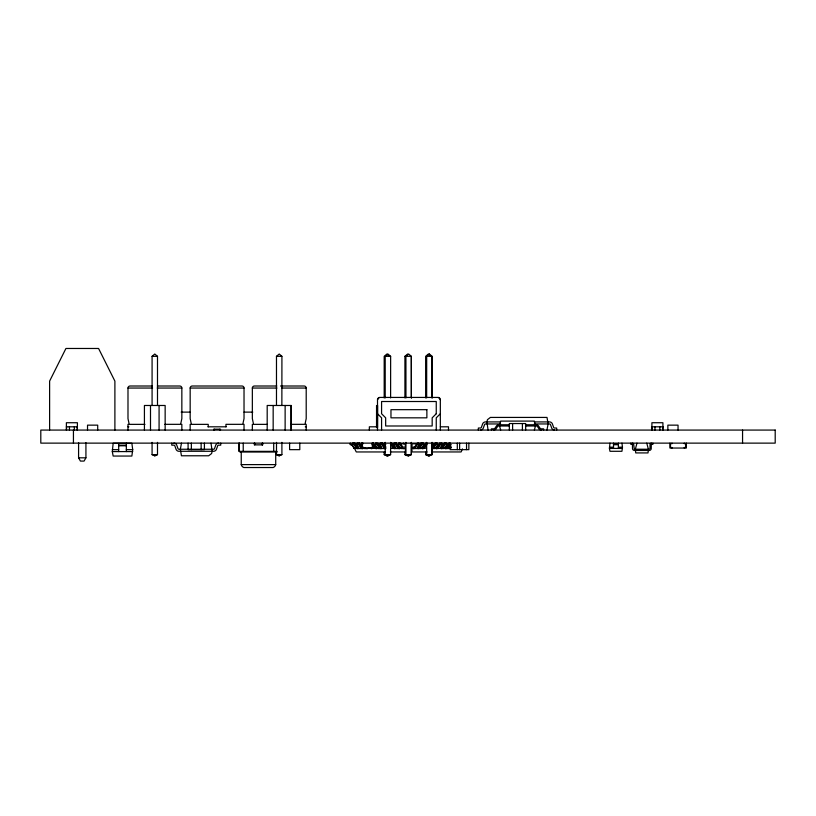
<?xml version="1.0" encoding="UTF-8"?>
<svg xmlns="http://www.w3.org/2000/svg" width="816" height="816" viewBox="0 0 816 816"><rect width="100%" height="100%" fill="white"/><g stroke="black" fill="none" stroke-linecap="round" stroke-linejoin="round"><path stroke-width="1.22" d="M427.094 451.952L411.978 451.952L412.06 443.792L417.109 443.792M377.502 430.073L377.502 399.718L379.195 397.504M129.02 423.433L127.99 418.649L127.99 388.049A2.04 2.04 0 0 1 130.03 386.009L152.429 386.009M191.199 423.433L190.169 418.649L190.169 388.049A2.04 2.04 0 0 1 192.209 386.009L241.985 386.009A2.04 2.04 0 0 1 244.025 388.049L244.025 418.649L242.984 423.433M253.378 423.433L252.348 418.649L252.348 388.049A2.04 2.04 0 0 1 254.388 386.009L276.787 386.009M118.677 451.585L118.677 443.292L131.866 443.292L132.712 449.667L131.866 456.052L113.159 456.052L112.302 451.585L113.159 443.292L118.147 443.292M621.935 443.129L622.486 447.209L621.935 451.289L609.98 451.289L609.43 448.433L609.98 443.129M181.499 443.129L180.336 449.249L181.438 455.777L208.682 455.777L211.609 453.533L212.16 451.289L210.997 443.129M546.944 430.073L548.107 423.953L547.006 417.425L490.385 417.425L487.458 419.669L486.907 421.913L488.07 430.073M636.97 443.129L635.338 449.249L635.725 452.921L648.006 452.921L648.394 449.249L646.762 443.129M534.358 430.073L535.459 425.993L534.358 421.097L500.657 421.097L499.555 425.993L500.657 430.073M462.437 448.892L461.132 451.952L432.143 451.952M85.925 442.68L85.925 457.817L84.089 461.081L80.417 461.081L78.581 457.817L78.581 442.68M425.371 444.761L424.147 446.74A1.52 1.071 90 0 1 423.677 447.076L423.433 447.107M435.224 443.782L433.378 446.74A1.52 1.071 90 0 1 432.919 447.076L432.664 447.107M439.222 444.761L437.998 446.74A1.52 1.071 90 0 1 437.529 447.076L437.274 447.107M444.455 443.782L442.609 446.74A1.52 1.071 90 0 1 442.15 447.076L441.895 447.107M431.837 447.066L433.133 445.006A1.52 1.071 -90 0 1 433.592 444.669L433.847 444.638M442.364 445.006L440.11 448.392L436.213 448.616L436.213 447.137L438.345 447.137M450.952 446.036L449.116 448.525L445.444 448.616L445.444 447.137L447.576 447.137M416.854 443.649L414.916 446.74A1.52 1.071 90 0 1 414.446 447.076L414.191 447.107M421.24 443.782L421.78 443.353A2.03 1.438 90 0 1 422.249 443.139L423.555 443.129L423.555 444.638M425.993 443.782L426.401 443.353A2.03 1.438 90 0 1 426.86 443.139M439.834 443.782L440.242 443.353A2.03 1.438 90 0 1 440.711 443.139L442.017 443.129L442.017 444.638M448.933 443.782L449.341 443.353A2.03 1.438 90 0 1 449.687 443.17M421.678 443.435L419.536 446.74A1.52 1.071 90 0 1 419.067 447.076L418.812 447.107M426.574 448.096L422.372 448.616L422.372 447.137L424.493 447.137M440.334 413.753L436.254 417.833L436.254 430.073M152.082 405.481L152.082 356.317L154.785 354.022L157.498 356.317L157.498 405.481M276.481 405.481L276.481 356.317L279.215 354.022L281.918 356.317L281.867 405.481M385.203 397.922L385.203 356.317L387.957 354.022L390.64 356.317L390.609 397.922M404.92 397.922L404.92 356.317L407.643 354.022M416.925 443.435L417.17 443.353A2.03 1.438 90 0 1 417.629 443.139L418.934 443.129L418.934 444.638M435.387 443.435L435.632 443.353A2.03 1.438 90 0 1 436.091 443.139L437.396 443.129L437.396 444.638M444.618 443.435L444.863 443.353A2.03 1.438 90 0 1 445.322 443.139L446.627 443.129L446.627 444.638M239.894 451.36L239.894 452.023L277.063 452.023M152.082 442.364L152.082 454.655L154.826 455.858L157.498 454.655L157.498 442.364M384.193 452.197L384.193 454.655L386.906 455.858L388.702 455.053M390.64 442.364L390.609 454.655L387.916 455.858L387.947 454.655M409.428 455.053L407.633 455.858L404.92 454.655L404.92 452.197M405.96 442.364L405.929 454.655L408.663 455.858L411.366 454.655L411.366 442.364L411.335 454.655L404.92 454.655M425.646 452.197L425.646 454.655L428.349 455.858L430.154 455.053M426.656 442.364L426.656 454.655L429.389 455.858L432.092 454.655L432.092 442.364L432.062 454.655L425.646 454.655M281.887 442.364L281.918 454.655L279.123 455.858L279.154 454.655M432.898 448.606L435.611 445.006A1.52 1.071 90 0 1 436.081 444.669L439.528 444.638L439.528 443.129M420.005 444.638L419.75 444.669A1.52 1.071 -90 0 0 419.281 445.006L416.803 448.525L413.131 448.616L415.007 448.31L417.149 445.006A1.52 1.071 90 0 1 417.619 444.669L421.066 444.638L421.066 443.129M424.616 444.638L424.361 444.669A1.52 1.071 -90 0 0 423.902 445.006L421.423 448.525L417.751 448.616L417.751 447.137L419.883 447.137M427.105 444.638L426.85 444.669A1.52 1.071 90 0 0 426.38 445.006L424.238 448.31L422.372 448.616M438.467 444.638L438.212 444.669A1.52 1.071 -90 0 0 437.743 445.006L435.265 448.525L431.603 448.616M443.078 444.638L442.823 444.669A1.52 1.071 -90 0 0 442.364 445.006M447.698 444.638L447.443 444.669A1.52 1.071 -90 0 0 446.974 445.006L444.496 448.525L440.834 448.616L442.7 448.31L444.842 445.006A1.52 1.071 90 0 1 445.312 444.669L448.759 444.638L448.759 443.129M446.505 447.107L446.76 447.076A1.52 1.071 90 0 0 447.229 446.729L449.483 443.353A2.03 1.438 90 0 1 449.942 443.139M417.751 448.616L419.618 448.31L421.76 445.006A1.52 1.071 90 0 1 422.229 444.669L425.687 444.638L425.687 443.129M436.213 448.616L438.09 448.31L440.232 445.006A1.52 1.071 90 0 1 440.691 444.669L444.149 444.638L444.149 443.129M445.444 448.616L447.321 448.31L449.463 445.006A1.52 1.071 90 0 1 449.922 444.669L451.248 444.638M152.082 356.317L157.498 356.317M276.451 356.317L281.867 356.317M385.203 356.317L390.609 356.317M404.92 356.317L411.335 356.317L411.366 397.922L411.335 356.317L408.653 354.022L405.929 356.317L405.96 397.922M157.406 386.009L179.806 386.009A2.04 2.04 0 0 1 181.846 388.049L181.846 418.649L180.805 423.433M280.52 386.009L304.164 386.009A2.04 2.04 0 0 1 306.204 388.049L306.204 418.649L305.164 423.433M127.99 388.049L152.592 388.049M157.233 388.049L181.846 388.049M190.169 388.049L244.025 388.049M252.348 388.049L276.95 388.049M281.591 388.049L306.204 388.049M181.162 412.121L189.924 412.121M244.025 412.121L252.787 412.121M500.524 421.913L485.214 421.923A3.131 3.131 0 0 0 482.705 423.698L481.379 427.411A1.071 1.071 0 0 1 480.522 428.023L478.339 428.033L478.339 430.073M534.327 421.913L549.8 421.923A3.131 3.131 0 0 1 552.31 423.698L553.625 427.411A1.071 1.071 0 0 0 554.492 428.023L556.675 428.033L556.675 430.073M500.575 423.953L485.53 423.953A1.081 1.081 0 0 0 484.51 424.677L483.347 427.992A3.121 3.121 0 0 1 480.41 430.073M534.347 423.953L549.474 423.953A1.081 1.081 0 0 1 550.504 424.677L551.667 427.992A3.121 3.121 0 0 0 554.594 430.073M144.973 424.361L127.99 424.361L127.99 430.073M164.852 424.33L181.846 424.33L181.846 430.073M267.179 424.361L252.348 424.361L252.348 430.073M290.537 424.33L306.204 424.33L306.204 430.073M509.459 424.769L498.515 424.769A2.744 2.744 0 0 0 496.587 425.809L495.118 427.982A2.315 2.315 0 0 1 493.802 428.828L491.395 428.849L491.395 430.073M525.555 424.769L536.5 424.769A2.744 2.744 0 0 1 538.427 425.809L539.896 427.982A2.315 2.315 0 0 0 541.212 428.828L543.619 428.849L543.619 430.073M509.459 425.993L498.739 425.993A1.52 1.52 0 0 0 497.474 426.666L496.23 428.533A3.539 3.539 0 0 1 493.843 430.073M525.555 425.993L536.275 425.993A1.52 1.52 0 0 1 537.54 426.666L538.784 428.533A3.539 3.539 0 0 0 541.171 430.073M66.382 426.809L77.398 426.809M127.99 426.809L128.908 426.809M207.958 426.809L226.226 426.809M305.286 426.809L306.204 426.809M377.502 426.809L369.342 426.809L369.342 430.073M440.334 426.809L448.494 426.809L448.494 430.073M651.902 426.809L662.918 426.809M404.96 443.669L403.43 443.669L403.43 443.129M400.279 443.792L405.328 443.792L405.419 451.952L390.293 451.952M613.51 444.353L618.406 444.353M350.166 444.638L353.756 444.669A1.52 1.071 -90 0 1 354.226 445.006L356.368 448.31L358.244 448.616L358.244 447.107L356.929 447.076A1.52 1.071 90 0 1 356.459 446.729L354.205 443.353A2.03 1.438 -90 0 0 353.746 443.139L352.441 443.129L352.441 444.638M362.743 444.638L359.54 444.638L359.54 443.129M385.815 444.638L382.622 444.638L382.622 443.129M431.715 444.638L434.918 444.638L434.918 443.129M613.51 444.72L618.406 444.72M118.677 445.199L126.337 445.199M118.677 445.781L126.337 445.781M362.865 447.107L361.539 447.076A1.52 1.071 90 0 1 361.08 446.729L358.999 443.649M376.706 447.107L375.391 447.076A1.52 1.071 90 0 1 374.921 446.729L372.667 443.353A2.03 1.438 -90 0 0 372.208 443.139M385.937 447.107L384.622 447.076A1.52 1.071 90 0 1 384.152 446.729L381.766 443.353A2.03 1.438 -90 0 0 381.419 443.17L380.134 443.129L380.134 444.638M399.789 447.107L398.473 447.076A1.52 1.071 90 0 1 398.004 446.729L395.75 443.353A2.03 1.438 -90 0 0 395.291 443.139L393.985 443.129L393.985 444.638M404.41 447.107L403.084 447.076A1.52 1.071 90 0 1 402.625 446.729L400.228 443.353M413.131 447.137L415.262 447.137M431.593 447.107L433.724 447.137M440.834 447.137L442.955 447.137M450.065 447.137L451.126 447.107M609.43 447.209L613.51 447.209M618.406 447.209L622.486 447.209M361.896 447.872L364.436 447.872M370.801 447.872L373.351 447.872M375.89 447.872L378.44 447.872M398.81 447.872L401.35 447.872M411.958 447.872L414.508 447.872M420.872 447.872L423.412 447.872M434.867 447.872L437.417 447.872M443.782 447.872L446.321 447.872M448.871 447.872L451.411 447.872M609.43 448.433L622.486 448.433M358.244 448.616L354.205 448.392M375.523 444.638L375.523 443.129L376.829 443.139A2.03 1.438 -90 0 1 377.288 443.353L379.542 446.74A1.52 1.071 90 0 0 380.001 447.076L381.327 447.107L381.327 448.616L377.655 448.525L375.176 445.006A1.52 1.071 90 0 0 374.707 444.669L374.452 444.638M385.937 448.616L382.265 448.525L379.787 445.006A1.52 1.071 90 0 0 379.328 444.669L379.073 444.638M390.67 443.139A2.03 1.438 -90 0 1 391.139 443.353L393.383 446.74A1.52 1.071 90 0 0 393.853 447.076L395.168 447.107L395.168 448.616L390.956 448.096M112.302 449.667L118.677 449.667M126.337 449.667L132.712 449.667M276.971 451.36L239.108 451.36L239.108 443.129M112.302 451.585L132.712 451.585M385.254 451.952L356.266 451.952L354.256 447.872M152.082 454.655L157.498 454.655M276.512 442.364L276.481 454.655L281.867 454.655M384.193 454.655L390.609 454.655M78.581 457.817L85.925 457.817M241.24 452.023L241.24 464.61L275.716 464.61L275.716 452.023M362.977 443.139L361.672 443.129L361.672 444.638M395.168 448.616L393.292 448.31L391.15 445.006A1.52 1.071 -90 0 0 390.691 444.669L390.436 444.638M381.327 448.616L379.45 448.31L377.308 445.006A1.52 1.071 -90 0 0 376.839 444.669L373.391 444.638L373.391 443.129M397.535 444.638L397.79 444.669A1.52 1.071 90 0 1 398.249 445.006L400.727 448.525L404.41 448.616L402.533 448.31L400.381 445.006A1.52 1.071 -90 0 0 399.922 444.669L396.464 444.638L396.464 443.129M392.914 444.638L393.169 444.669A1.52 1.071 90 0 1 393.638 445.006L396.117 448.525L399.789 448.616L397.912 448.31L395.77 445.006A1.52 1.071 -90 0 0 395.301 444.669L391.853 444.638L391.853 443.129M383.683 444.638L383.938 444.669A1.52 1.071 90 0 1 384.407 445.006L385.693 447.066M371.974 444.638L372.218 444.669A1.52 1.071 -90 0 1 372.688 445.006L374.83 448.31L376.706 448.616L372.494 448.096M360.601 444.638L360.856 444.669A1.52 1.071 90 0 1 361.325 445.006L363.803 448.525L367.475 448.616L365.395 448.096M355.99 444.638L356.245 444.669A1.52 1.071 90 0 1 356.704 445.006L359.183 448.525L362.865 448.616L360.988 448.31L358.846 445.006A1.52 1.071 -90 0 0 358.377 444.669L354.919 444.638L354.919 443.129M351.237 444.638L351.625 444.669A1.52 1.071 90 0 1 352.094 445.006L354.236 448.31M384.632 448.606L381.919 445.006A1.52 1.071 -90 0 0 381.46 444.669L378.002 444.638L378.002 443.129M438.641 397.504L440.334 399.718L440.334 430.073M387.947 455.858L385.203 454.655L385.203 442.364M276.451 454.655L279.184 455.858M400.472 443.435L400.37 443.353A2.03 1.438 -90 0 0 399.901 443.139L398.596 443.129L398.596 444.638M382.01 443.435L381.908 443.353A2.03 1.438 -90 0 0 381.439 443.139M358.928 443.435L358.826 443.353A2.03 1.438 -90 0 0 358.357 443.139L357.051 443.129L357.051 444.638M354.348 448.392L351.951 445.006M431.052 356.317L428.369 354.022L425.646 356.317L425.646 397.922M389.609 356.317L386.917 354.022L384.193 356.317L384.193 397.922M377.502 413.753L381.582 417.833L381.582 430.073M370.005 448.096L372.096 448.616L367.873 448.096M396.025 443.782L395.617 443.353A2.03 1.438 -90 0 0 395.383 443.221M354.481 443.782L354.073 443.353A2.03 1.438 -90 0 0 353.726 443.17M742.56 430.073L742.56 443.129M686.317 443.129L686.317 448.045L669.956 448.045L669.956 443.129M684.267 443.129L684.267 443.669L685.797 443.669L685.797 447.494L684.267 447.494L684.267 448.045M678.045 430.073L678.045 425.146L667.865 425.146L667.865 430.073M672.007 443.129L672.007 443.669L670.477 443.669L670.477 447.494L672.007 447.494L672.007 448.045M662.918 430.073L662.918 422.729L651.902 422.729L651.902 430.073M662.755 426.809L662.755 430.073M659.858 426.809L659.858 430.073M654.962 426.809L654.962 430.073M652.882 443.129L652.882 444.353L651.29 444.434L651.239 448.698A2.04 2.04 0 0 1 649.475 450.452L634.256 450.452A2.04 2.04 0 0 1 632.492 448.698L632.461 444.475L630.85 444.353L630.85 443.129M652.066 426.809L652.066 430.073M618.406 443.129L618.406 448.433M613.51 443.129L613.51 448.433M525.667 430.073L525.667 423.545L509.347 423.545L509.347 430.073M522.403 423.545L522.403 430.073M512.611 423.545L512.611 430.073M468.853 443.129L468.853 449.657L450.095 449.657L450.095 443.129M466.538 443.129L466.538 449.657M459.622 443.129L459.622 449.657M457.307 443.129L457.307 449.657M432.786 443.129L432.786 444.638M429.389 454.655L429.359 455.858M428.349 454.655L428.349 455.858M426.686 356.317L426.656 397.922M420.934 443.129L420.934 444.638M408.632 454.655L408.663 455.858M396.331 443.129L396.331 444.638M386.906 454.655L386.906 455.858M384.754 443.129L384.754 444.638M382.48 443.129L382.48 444.638M377.584 405.481L377.543 427.615M376.553 405.481L376.533 427.615M373.249 443.129L373.249 444.638M372.331 443.129L372.331 448.045L362.151 448.045L362.151 443.129M359.397 443.129L359.397 444.638M354.787 443.129L354.787 444.638M350.309 443.129L350.309 444.638M299.798 443.129L299.798 449.657L289.598 449.657L289.598 443.129M291.179 430.073L291.149 405.481L267.189 405.481L267.189 430.073M291.118 405.481L291.118 430.073M285.131 405.481L285.131 430.073M273.697 443.129L273.697 451.36M273.166 405.481L273.166 430.073M262.64 443.129L262.64 444.863L254.317 444.863L254.317 443.129M262.528 443.129L262.528 444.863M262.201 443.129L262.099 444.863M254.755 443.129L254.755 444.863M244.025 430.073L244.025 424.33L225.95 424.33L225.95 426.809M243.229 443.129L243.229 451.36M239.129 443.129L239.129 451.36M220.728 443.129L220.728 445.169L218.545 445.169A1.071 1.071 0 0 0 217.688 445.781L216.362 449.494A3.131 3.131 0 0 1 213.853 451.268L178.643 451.268A3.131 3.131 0 0 1 176.134 449.494L174.808 445.781A1.071 1.071 0 0 0 173.951 445.169L171.768 445.169L171.768 443.129M220.483 430.073L220.483 429.175L213.71 429.175L213.71 430.073M219.667 429.257L219.667 430.073M214.526 429.257L214.526 430.073M208.233 426.809L208.233 424.361L190.169 424.361L190.169 430.073M204.408 443.129L204.408 449.657L188.088 449.657L188.088 443.129M201.144 443.129L201.144 449.657M191.352 443.129L191.352 449.657M165.148 430.073L165.148 405.481L144.422 405.481L144.422 430.073M159.079 405.481L159.079 430.073M154.826 454.655L154.826 455.858M150.501 405.481L150.501 430.073M126.337 443.292L126.337 451.585M114.893 430.073L114.893 381.113L98.573 348.473L65.933 348.473L49.613 381.113L49.613 430.073M97.706 430.073L97.706 425.146L87.526 425.146L87.526 430.073M77.398 430.073L77.398 422.729L66.382 422.729L66.382 430.073M77.234 426.809L77.234 430.073M74.338 426.809L74.338 430.073M73.44 430.073L73.44 443.129M69.442 426.809L69.442 430.073M66.545 426.809L66.545 430.073M651.454 443.129A1.428 1.428 0 0 0 650.026 444.557L650.015 448.535L649.21 449.249L634.307 449.218L633.706 444.557A1.428 1.428 0 0 0 632.278 443.129M241.23 464.61A4.121 4.09 -90 0 0 243.851 467.527L273.105 467.527A4.121 4.09 -90 0 0 275.716 464.61M421.648 443.353A2.03 1.438 90 0 1 422.107 443.139M435.489 443.353A2.03 1.438 90 0 1 435.836 443.17M444.73 443.353A2.03 1.438 90 0 1 445.067 443.17M173.839 443.129A3.121 3.121 0 0 1 176.776 445.199L177.939 448.514A1.081 1.081 0 0 0 178.959 449.249L213.537 449.249A1.081 1.081 0 0 0 214.557 448.514L215.72 445.199A3.121 3.121 0 0 1 218.657 443.129M440.334 399.718A2.285 2.285 0 0 0 438.049 397.433L379.787 397.433A2.285 2.285 0 0 0 377.502 399.718M436.254 413.753L432.174 417.833L432.174 425.993L385.662 425.993L385.662 417.833L381.582 413.753L381.582 401.513L436.254 401.513L436.254 413.753M429.4 354.022L426.656 356.317L432.062 356.317L432.092 397.922L432.062 356.317L429.369 354.022M426.87 409.673L390.966 409.673L390.966 417.833L426.87 417.833L426.87 409.673M775.2 430.073L40.8 430.073L40.8 443.129L775.2 443.129L775.2 430.073"/></g></svg>
